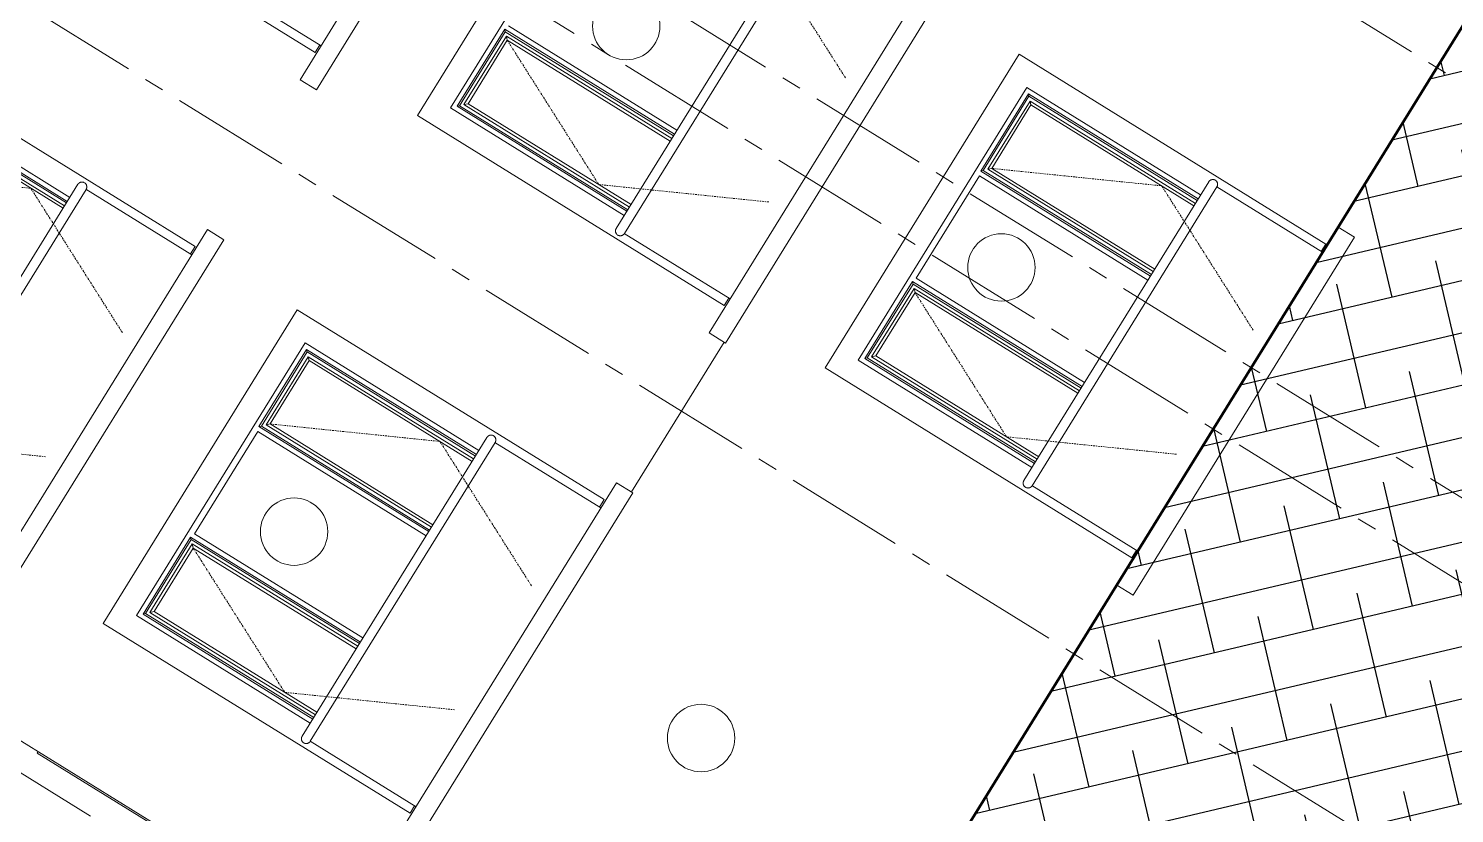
# Model space of a CAD drawing. Header units: millimetres. Extents: x 1373 to 40779, y 1939 to 6439.
# Drawn here: x 2958 to 3180.4, y 3296.5 to 3418.8 of the extents above; entities that cross this region are included whole.
import ezdxf

# ---------------------------------------------------------------- set-up
doc = ezdxf.new("R2010")
doc.units = ezdxf.units.MM
for name, pattern in [('Center', [3, 1.2, -0.6, 0.6, -0.6]), ('DASHDOTX2', [50.8, 25.4, -12.7, 0, -12.7]), ('IMPORT-CENTER2', [112.5, 75, -12.5, 12.5, -12.5])]:
    doc.linetypes.add(name, pattern=pattern)
for name, color, linetype, lineweight in [('A-DETL', 6, 'Continuous', 30), ('A-DOOR', 31, 'Continuous', 18), ('A-DOOR-FRAM', 31, 'Continuous', 18), ('A-FLOR', 192, 'Continuous', 30), ('A-GLAZ', 151, 'Continuous', 18), ('A-WALL', 20, 'Continuous', 9), ('HESAPLAMALAR', 2, 'Continuous', 30), ('kest', 4, 'DASHDOTX2', 50), ('S-GRID', 252, 'IMPORT-CENTER2', 5)]:
    doc.layers.add(name, color=color, linetype=linetype, lineweight=lineweight)
doc.layers.add('Çember', color=7, linetype='Continuous')

# ---------------------------------------------------------------- blocks, each defined once
blk = doc.blocks.new('_MB_KAPI_CAMLI_B - _m_kapı_90_camlı-V74-ÖN GÖRÜNÜŞ')
at = {"layer": 'A-DOOR'}
for p, q in [((1027.19, 200), (1027.19, 201.22)), ((1028.69, 200.7), (1027.19, 200.7)), ((1027.19, 198.78), (1027.19, 200)), ((1027.19, 199.3), (1028.69, 199.3)), ((1027.92, 110.17), (1027.92, 110.81)), ((1034.09, 110.5), (1028.34, 110.5)), ((1028.34, 110.5), (1028.34, 110.24)), ((1036.09, 111.5), (1034.09, 111.5)), ((1034.09, 111.5), (1034.09, 110.18)), ((1036.09, 111.5), (1036.09, 110.18))]:
    blk.add_line(p, q, dxfattribs=at)
at = {"layer": 'A-DOOR', "flags": 128}
for points in [[(1029.69, 200.7), (1029.69, 200.7), (1029.68, 200.7), (1029.68, 200.7), (1029.67, 200.7), (1029.67, 200.7), (1029.66, 200.7), (1029.65, 200.7), (1029.64, 200.7), (1029.62, 200.7), (1029.61, 200.7), (1029.59, 200.7), (1029.57, 200.7), (1029.55, 200.7), (1029.53, 200.7), (1029.51, 200.7), (1029.49, 200.7), (1029.46, 200.7), (1029.44, 200.7), (1029.41, 200.7), (1029.38, 200.7), (1029.35, 200.7), (1029.32, 200.7), (1029.29, 200.7), (1029.26, 200.7), (1029.23, 200.7), (1029.19, 200.7), (1029.16, 200.7), (1029.12, 200.7), (1029.09, 200.7), (1029.05, 200.7), (1029.01, 200.7), (1028.97, 200.7), (1028.94, 200.7), (1028.9, 200.7), (1028.86, 200.7), (1028.82, 200.7), (1028.78, 200.7), (1028.74, 200.7), (1028.7, 200.7), (1028.69, 200.7)], [(1028.69, 199.3), (1028.73, 199.3), (1028.77, 199.3), (1028.81, 199.3), (1028.85, 199.3), (1028.89, 199.3), (1028.92, 199.3), (1028.96, 199.3), (1029, 199.3), (1029.04, 199.3), (1029.08, 199.3), (1029.11, 199.3), (1029.15, 199.3), (1029.18, 199.3), (1029.22, 199.3), (1029.25, 199.3), (1029.28, 199.3), (1029.32, 199.3), (1029.35, 199.3), (1029.38, 199.3), (1029.4, 199.3), (1029.43, 199.3), (1029.46, 199.3), (1029.48, 199.3), (1029.51, 199.3), (1029.53, 199.3), (1029.55, 199.3), (1029.57, 199.3), (1029.59, 199.3), (1029.6, 199.3), (1029.62, 199.3), (1029.63, 199.3), (1029.64, 199.3), (1029.66, 199.3), (1029.66, 199.3), (1029.67, 199.3), (1029.68, 199.3), (1029.68, 199.3), (1029.69, 199.3), (1029.69, 199.3)], [(1027.06, 111.74), (1027.13, 111.7), (1027.2, 111.66), (1027.27, 111.62), (1027.33, 111.57), (1027.39, 111.52), (1027.45, 111.46), (1027.51, 111.41), (1027.56, 111.35), (1027.62, 111.29), (1027.67, 111.23), (1027.71, 111.16), (1027.76, 111.1), (1027.8, 111.03), (1027.84, 110.96), (1027.88, 110.89), (1027.91, 110.82), (1027.92, 110.81)], [(1027.92, 110.81), (1027.93, 110.79), (1027.94, 110.77), (1027.95, 110.75), (1027.96, 110.73), (1027.97, 110.72), (1027.98, 110.7), (1027.99, 110.68), (1028.01, 110.67), (1028.02, 110.65), (1028.04, 110.64), (1028.05, 110.62), (1028.07, 110.61), (1028.08, 110.6), (1028.1, 110.59), (1028.12, 110.57), (1028.14, 110.56), (1028.16, 110.55), (1028.17, 110.54), (1028.19, 110.54), (1028.21, 110.53), (1028.23, 110.52), (1028.25, 110.52), (1028.27, 110.51), (1028.29, 110.51), (1028.31, 110.5), (1028.33, 110.5), (1028.34, 110.5)]]:
    blk.add_lwpolyline(points, dxfattribs=at)
at = {"layer": 'A-DOOR'}
for start, end in [(60, 105), (255, 300), (0, 30), (330, 0)]:
    blk.add_arc((1029.69, 200), 0.7, start, end, dxfattribs=at)
at = {"layer": 'A-DOOR-FRAM'}
for p, q in [((1027.09, 317.5), (1026.09, 317.5)), ((1027.09, 317.5), (1027.09, 191.44)), ((1027.09, 186.36), (1027.09, 181.28)), ((1027.09, 178.74), (1027.09, 110.16)), ((1027.09, 107.62), (1027.09, 100))]:
    blk.add_line(p, q, dxfattribs=at)
blk = doc.blocks.new('A$C06b003cd')
at = {"layer": 'A-DETL', "lineweight": 25}
h = blk.add_hatch(dxfattribs=at)
h.set_pattern_fill('ANSI38', color=8, scale=10)
h.set_pattern_definition([(45, (-29923.67, -2691.71), (-22.45064, 22.45064), []), (135, (-29923.67, -2691.71), (-67.35192, 22.45064), [79.375, -47.625])])
h.paths.add_polyline_path([(289.9, 884.05), (3343.92, 884.05), (3343.92, 337.14), (289.9, 337.14)])
at = {"layer": 'A-FLOR', "color": 1, "lineweight": 20}
blk.add_line((2423.78, 1172.05), (2313.92, 1172.05), dxfattribs=at)
at = {"layer": 'A-GLAZ'}
for p, q in [((2294.42, 1484.05), (2294.42, 1709.05)), ((2436.78, 1709.05), (2436.78, 1484.05)), ((2451.78, 1566.58), (2451.78, 1694.05)), ((2454.78, 1566.57), (2454.78, 1691.05)), ((2455.86, 1566.57), (2455.86, 1689.97)), ((2458.04, 1687.79), (2458.04, 1566.57)), ((2459.78, 1686.05), (2459.78, 1566.57)), ((2661.35, 1566.58), (2442.22, 1566.58)), ((2288.98, 1560.68), (2288.98, 1483.05)), ((2442.22, 1560.68), (2442.22, 1483.05)), ((2442.22, 1560.58), (2661.35, 1560.58)), ((2051.42, 1483.05), (2313.92, 1483.05)), ((2288.98, 1484.05), (2294.42, 1484.05)), ((2313.92, 1471.05), (2313.92, 1483.05)), ((2423.78, 1483.05), (2686.29, 1483.05)), ((2423.78, 1471.05), (2423.78, 1483.05)), ((2436.78, 1484.05), (2442.22, 1484.05)), ((2313.92, 1471.05), (2051.42, 1471.05)), ((2686.29, 1471.05), (2423.78, 1471.05)), ((2294.42, 1409.05), (2064.42, 1409.05)), ((2294.42, 1184.05), (2294.42, 1409.05)), ((2666.78, 1409.05), (2436.78, 1409.05)), ((2436.78, 1409.05), (2436.78, 1184.05)), ((2666.78, 1184.05), (2666.78, 1409.05)), ((2079.42, 1394.05), (2279.42, 1394.05)), ((2216.92, 1390.05), (2216.92, 1266.58)), ((2219.92, 1391.05), (2276.42, 1391.05)), ((2219.92, 1266.58), (2219.92, 1391.05)), ((2219.92, 1391.05), (2221.08, 1389.89)), ((2221.08, 1389.89), (2275.25, 1389.89)), ((2221.08, 1389.89), (2221.08, 1266.58)), ((2273.3, 1387.93), (2223.03, 1387.93)), ((2223.03, 1266.58), (2223.03, 1387.93)), ((2223.03, 1387.93), (2224.92, 1386.05)), ((2271.42, 1386.05), (2273.3, 1387.93)), ((2273.3, 1266.58), (2273.3, 1387.93)), ((2275.25, 1389.89), (2276.42, 1391.05)), ((2275.25, 1389.89), (2275.25, 1266.58)), ((2276.42, 1391.05), (2276.42, 1266.58)), ((2279.42, 1394.05), (2279.42, 1266.58)), ((2451.78, 1266.58), (2451.78, 1394.05)), ((2451.78, 1394.05), (2651.78, 1394.05)), ((2454.78, 1266.57), (2454.78, 1391.05)), ((2455.86, 1389.97), (2454.78, 1391.05)), ((2454.78, 1391.05), (2511.28, 1391.05)), ((2455.86, 1266.57), (2455.86, 1389.97)), ((2510.21, 1389.97), (2455.86, 1389.97)), ((2459.78, 1386.05), (2458.04, 1387.79)), ((2458.04, 1387.79), (2458.04, 1266.57)), ((2508.03, 1387.79), (2458.04, 1387.79)), ((2508.03, 1387.79), (2506.28, 1386.05)), ((2508.03, 1266.58), (2508.03, 1387.79)), ((2511.28, 1391.05), (2510.21, 1389.97)), ((2510.21, 1389.97), (2510.21, 1266.58)), ((2511.28, 1391.05), (2511.28, 1266.58)), ((2514.28, 1266.58), (2514.28, 1390.05)), ((2514.28, 1390.05), (2589.28, 1390.05)), ((2589.28, 1390.05), (2589.28, 1266.58)), ((2592.28, 1391.05), (2648.78, 1391.05)), ((2592.28, 1266.58), (2592.28, 1391.05)), ((2592.28, 1391.05), (2593.45, 1389.89)), ((2593.45, 1389.89), (2647.62, 1389.89)), ((2593.45, 1389.89), (2593.45, 1266.58)), ((2645.67, 1387.93), (2595.4, 1387.93)), ((2595.4, 1266.58), (2595.4, 1387.93)), ((2595.4, 1387.93), (2597.28, 1386.05)), ((2643.78, 1386.05), (2645.67, 1387.93)), ((2645.67, 1266.58), (2645.67, 1387.93)), ((2647.62, 1389.89), (2648.78, 1391.05)), ((2647.62, 1389.89), (2647.62, 1266.58)), ((2648.78, 1391.05), (2648.78, 1266.58)), ((2651.78, 1394.05), (2651.78, 1266.58)), ((2271.42, 1386.05), (2224.92, 1386.05)), ((2224.92, 1386.05), (2224.92, 1266.58)), ((2271.42, 1266.58), (2271.42, 1386.05)), ((2459.78, 1386.05), (2459.78, 1266.57)), ((2506.28, 1386.05), (2459.78, 1386.05)), ((2506.28, 1266.58), (2506.28, 1386.05)), ((2643.78, 1386.05), (2597.28, 1386.05)), ((2597.28, 1386.05), (2597.28, 1266.58)), ((2643.78, 1266.58), (2643.78, 1386.05)), ((2288.98, 1266.58), (2069.85, 1266.58)), ((2661.35, 1266.58), (2442.22, 1266.58)), ((2069.85, 1260.58), (2288.98, 1260.58)), ((2288.98, 1260.68), (2288.98, 1183.05)), ((2442.22, 1260.68), (2442.22, 1183.05)), ((2442.22, 1260.58), (2661.35, 1260.58)), ((2661.35, 1260.68), (2661.35, 1183.05)), ((2051.42, 1183.05), (2313.92, 1183.05)), ((2288.98, 1184.05), (2294.42, 1184.05)), ((2313.92, 1171.05), (2313.92, 1183.05)), ((2423.78, 1183.05), (2686.29, 1183.05)), ((2423.78, 1171.05), (2423.78, 1183.05)), ((2436.78, 1184.05), (2442.22, 1184.05)), ((2661.35, 1184.05), (2666.78, 1184.05)), ((2313.92, 1171.05), (2051.42, 1171.05)), ((2686.29, 1171.05), (2423.78, 1171.05)), ((2294.42, 1110.05), (2064.42, 1110.05)), ((2064.42, 1110.05), (2064.42, 885.05)), ((2294.42, 885.05), (2294.42, 1110.05)), ((2079.42, 967.58), (2079.42, 1095.05)), ((2079.42, 1095.05), (2279.42, 1095.05)), ((2279.42, 1095.05), (2279.42, 967.58)), ((2082.42, 967.57), (2082.42, 1092.05)), ((2083.49, 1090.97), (2082.42, 1092.05)), ((2082.42, 1092.05), (2138.92, 1092.05)), ((2083.49, 967.57), (2083.49, 1090.97)), ((2137.84, 1090.97), (2083.49, 1090.97)), ((2087.42, 1087.05), (2085.67, 1088.79)), ((2085.67, 1088.79), (2085.67, 967.57)), ((2135.66, 1088.79), (2085.67, 1088.79)), ((2087.42, 1087.05), (2087.42, 967.57)), ((2133.92, 1087.05), (2087.42, 1087.05)), ((2135.66, 1088.79), (2133.92, 1087.05)), ((2133.92, 967.58), (2133.92, 1087.05)), ((2135.66, 967.58), (2135.66, 1088.79)), ((2138.92, 1092.05), (2137.84, 1090.97)), ((2137.84, 1090.97), (2137.84, 967.58)), ((2138.92, 1092.05), (2138.92, 967.58)), ((2141.92, 967.58), (2141.92, 1091.05)), ((2141.92, 1091.05), (2216.92, 1091.05)), ((2216.92, 1091.05), (2216.92, 967.58)), ((2219.92, 1092.05), (2276.42, 1092.05)), ((2219.92, 967.58), (2219.92, 1092.05)), ((2219.92, 1092.05), (2221.08, 1090.89)), ((2221.08, 1090.89), (2275.25, 1090.89)), ((2221.08, 1090.89), (2221.08, 967.58)), ((2273.3, 1088.93), (2223.03, 1088.93)), ((2223.03, 967.58), (2223.03, 1088.93)), ((2223.03, 1088.93), (2224.92, 1087.05)), ((2271.42, 1087.05), (2224.92, 1087.05)), ((2224.92, 1087.05), (2224.92, 967.58)), ((2271.42, 1087.05), (2273.3, 1088.93)), ((2271.42, 967.58), (2271.42, 1087.05)), ((2273.3, 967.58), (2273.3, 1088.93)), ((2275.25, 1090.89), (2276.42, 1092.05)), ((2275.25, 1090.89), (2275.25, 967.58)), ((2276.42, 1092.05), (2276.42, 967.58)), ((2288.98, 967.58), (2069.85, 967.58)), ((2069.85, 961.68), (2069.85, 884.05)), ((2069.85, 961.58), (2288.98, 961.58)), ((2288.98, 961.68), (2288.98, 884.05)), ((2051.42, 884.05), (2313.92, 884.05)), ((2051.42, 872.05), (2051.42, 884.05)), ((2064.42, 885.05), (2069.85, 885.05)), ((2288.98, 885.05), (2294.42, 885.05)), ((2313.92, 872.05), (2313.92, 884.05)), ((2313.92, 872.05), (2051.42, 872.05))]:
    blk.add_line(p, q, dxfattribs=at)
at = {"layer": 'A-GLAZ', "linetype": 'Center'}
for p, q in [((2506.28, 1686.05), (2459.78, 1590.2)), ((2506.28, 1494.35), (2459.78, 1590.2)), ((2597.28, 1494.35), (2643.78, 1590.2)), ((2224.92, 1386.05), (2271.42, 1290.2)), ((2506.28, 1386.05), (2459.78, 1290.2)), ((2597.28, 1386.05), (2643.78, 1290.2)), ((2133.92, 1194.35), (2087.42, 1290.2)), ((2224.92, 1194.35), (2271.42, 1290.2)), ((2506.28, 1194.35), (2459.78, 1290.2)), ((2597.28, 1194.35), (2643.78, 1290.2)), ((2133.92, 1087.05), (2087.42, 991.2)), ((2224.92, 1087.05), (2271.42, 991.2)), ((2133.92, 895.35), (2087.42, 991.2)), ((2224.92, 895.35), (2271.42, 991.2))]:
    blk.add_line(p, q, dxfattribs=at)
at = {"layer": 'A-GLAZ'}
for points, knots in [([(2442.22, 1566.58), (2442.15, 1566.58), (2442.02, 1566.58), (2441.82, 1566.56), (2441.63, 1566.52), (2441.44, 1566.48), (2441.25, 1566.42), (2441.07, 1566.35), (2440.89, 1566.27), (2440.71, 1566.18), (2440.55, 1566.08), (2440.33, 1565.92), (2440.14, 1565.75), (2439.96, 1565.56), (2439.79, 1565.36), (2439.61, 1565.08), (2439.44, 1564.73), (2439.27, 1564.23), (2439.22, 1563.84), (2439.22, 1563.58)], [0.5, 0.5, 0.5, 0.5, 0.5208333, 0.5416667, 0.5625, 0.5833333, 0.6041667, 0.625, 0.6458333, 0.6666667, 0.6875, 0.7083333, 0.75, 0.7708333, 0.7916667, 0.8333333, 0.875, 0.9166667, 1, 1, 1, 1]), ([(2439.22, 1563.58), (2439.22, 1563.32), (2439.27, 1562.93), (2439.44, 1562.43), (2439.61, 1562.08), (2439.79, 1561.8), (2439.96, 1561.6), (2440.14, 1561.41), (2440.38, 1561.19), (2440.66, 1561.01), (2440.89, 1560.89), (2441.07, 1560.81), (2441.25, 1560.74), (2441.44, 1560.68), (2441.63, 1560.64), (2441.82, 1560.6), (2442.02, 1560.58), (2442.15, 1560.58), (2442.22, 1560.58)], [0, 0, 0, 0, 0.0833333, 0.125, 0.1666667, 0.2083333, 0.2291667, 0.25, 0.2916667, 0.3333333, 0.3541667, 0.375, 0.3958333, 0.4166667, 0.4375, 0.4583333, 0.4791667, 0.5, 0.5, 0.5, 0.5]), ([(2288.98, 1266.58), (2289.05, 1266.58), (2289.18, 1266.58), (2289.38, 1266.56), (2289.57, 1266.52), (2289.76, 1266.48), (2289.95, 1266.42), (2290.13, 1266.35), (2290.31, 1266.27), (2290.49, 1266.18), (2290.65, 1266.08), (2290.87, 1265.92), (2291.06, 1265.75), (2291.24, 1265.56), (2291.41, 1265.36), (2291.59, 1265.08), (2291.76, 1264.73), (2291.93, 1264.23), (2291.98, 1263.84), (2291.98, 1263.58)], [0.5, 0.5, 0.5, 0.5, 0.5208333, 0.5416667, 0.5625, 0.5833333, 0.6041667, 0.625, 0.6458333, 0.6666667, 0.6875, 0.7083333, 0.75, 0.7708333, 0.7916667, 0.8333333, 0.875, 0.9166667, 1, 1, 1, 1]), ([(2291.98, 1263.58), (2291.98, 1263.32), (2291.93, 1262.93), (2291.76, 1262.43), (2291.59, 1262.08), (2291.41, 1261.8), (2291.24, 1261.6), (2291.06, 1261.41), (2290.82, 1261.19), (2290.54, 1261.01), (2290.31, 1260.89), (2290.13, 1260.81), (2289.95, 1260.74), (2289.76, 1260.68), (2289.57, 1260.64), (2289.38, 1260.6), (2289.18, 1260.58), (2289.05, 1260.58), (2288.98, 1260.58)], [0, 0, 0, 0, 0.0833333, 0.125, 0.1666667, 0.2083333, 0.2291667, 0.25, 0.2916667, 0.3333333, 0.3541667, 0.375, 0.3958333, 0.4166667, 0.4375, 0.4583333, 0.4791667, 0.5, 0.5, 0.5, 0.5]), ([(2442.22, 1266.58), (2442.15, 1266.58), (2442.02, 1266.58), (2441.82, 1266.56), (2441.63, 1266.52), (2441.44, 1266.48), (2441.25, 1266.42), (2441.07, 1266.35), (2440.89, 1266.27), (2440.71, 1266.18), (2440.55, 1266.08), (2440.33, 1265.92), (2440.14, 1265.75), (2439.96, 1265.56), (2439.79, 1265.36), (2439.61, 1265.08), (2439.44, 1264.73), (2439.27, 1264.23), (2439.22, 1263.84), (2439.22, 1263.58)], [0.5, 0.5, 0.5, 0.5, 0.5208333, 0.5416667, 0.5625, 0.5833333, 0.6041667, 0.625, 0.6458333, 0.6666667, 0.6875, 0.7083333, 0.75, 0.7708333, 0.7916667, 0.8333333, 0.875, 0.9166667, 1, 1, 1, 1]), ([(2439.22, 1263.58), (2439.22, 1263.32), (2439.27, 1262.93), (2439.44, 1262.43), (2439.61, 1262.08), (2439.79, 1261.8), (2439.96, 1261.6), (2440.14, 1261.41), (2440.38, 1261.19), (2440.66, 1261.01), (2440.89, 1260.89), (2441.07, 1260.81), (2441.25, 1260.74), (2441.44, 1260.68), (2441.63, 1260.64), (2441.82, 1260.6), (2442.02, 1260.58), (2442.15, 1260.58), (2442.22, 1260.58)], [0, 0, 0, 0, 0.0833333, 0.125, 0.1666667, 0.2083333, 0.2291667, 0.25, 0.2916667, 0.3333333, 0.3541667, 0.375, 0.3958333, 0.4166667, 0.4375, 0.4583333, 0.4791667, 0.5, 0.5, 0.5, 0.5]), ([(2661.35, 1266.58), (2661.42, 1266.58), (2661.55, 1266.58), (2661.74, 1266.56), (2661.94, 1266.52), (2662.13, 1266.48), (2662.32, 1266.42), (2662.5, 1266.35), (2662.68, 1266.27), (2662.85, 1266.18), (2663.02, 1266.08), (2663.23, 1265.92), (2663.43, 1265.75), (2663.61, 1265.56), (2663.78, 1265.36), (2663.96, 1265.08), (2664.13, 1264.73), (2664.3, 1264.23), (2664.35, 1263.84), (2664.35, 1263.58)], [0.5, 0.5, 0.5, 0.5, 0.5208333, 0.5416667, 0.5625, 0.5833333, 0.6041667, 0.625, 0.6458333, 0.6666667, 0.6875, 0.7083333, 0.75, 0.7708333, 0.7916667, 0.8333333, 0.875, 0.9166667, 1, 1, 1, 1]), ([(2664.35, 1263.58), (2664.35, 1263.32), (2664.3, 1262.93), (2664.13, 1262.43), (2663.96, 1262.08), (2663.78, 1261.8), (2663.61, 1261.6), (2663.43, 1261.41), (2663.18, 1261.19), (2662.91, 1261.01), (2662.68, 1260.89), (2662.5, 1260.81), (2662.32, 1260.74), (2662.13, 1260.68), (2661.94, 1260.64), (2661.74, 1260.6), (2661.55, 1260.58), (2661.42, 1260.58), (2661.35, 1260.58)], [0, 0, 0, 0, 0.0833333, 0.125, 0.1666667, 0.2083333, 0.2291667, 0.25, 0.2916667, 0.3333333, 0.3541667, 0.375, 0.3958333, 0.4166667, 0.4375, 0.4583333, 0.4791667, 0.5, 0.5, 0.5, 0.5]), ([(2069.85, 967.58), (2069.78, 967.58), (2069.65, 967.58), (2069.46, 967.56), (2069.26, 967.52), (2069.07, 967.48), (2068.88, 967.42), (2068.7, 967.35), (2068.52, 967.27), (2068.35, 967.18), (2068.18, 967.08), (2067.97, 966.92), (2067.77, 966.75), (2067.59, 966.56), (2067.42, 966.36), (2067.24, 966.08), (2067.07, 965.73), (2066.9, 965.23), (2066.85, 964.84), (2066.85, 964.58)], [0.5, 0.5, 0.5, 0.5, 0.5208333, 0.5416667, 0.5625, 0.5833333, 0.6041667, 0.625, 0.6458333, 0.6666667, 0.6875, 0.7083333, 0.75, 0.7708333, 0.7916667, 0.8333333, 0.875, 0.9166667, 1, 1, 1, 1]), ([(2066.85, 964.58), (2066.85, 964.32), (2066.9, 963.93), (2067.07, 963.43), (2067.24, 963.08), (2067.42, 962.8), (2067.59, 962.6), (2067.77, 962.41), (2068.02, 962.19), (2068.29, 962.01), (2068.52, 961.89), (2068.7, 961.81), (2068.88, 961.74), (2069.07, 961.68), (2069.26, 961.64), (2069.46, 961.6), (2069.65, 961.58), (2069.78, 961.58), (2069.85, 961.58)], [0, 0, 0, 0, 0.0833333, 0.125, 0.1666667, 0.2083333, 0.2291667, 0.25, 0.2916667, 0.3333333, 0.3541667, 0.375, 0.3958333, 0.4166667, 0.4375, 0.4583333, 0.4791667, 0.5, 0.5, 0.5, 0.5]), ([(2288.98, 967.58), (2289.05, 967.58), (2289.18, 967.58), (2289.38, 967.56), (2289.57, 967.52), (2289.76, 967.48), (2289.95, 967.42), (2290.13, 967.35), (2290.31, 967.27), (2290.49, 967.18), (2290.65, 967.08), (2290.87, 966.92), (2291.06, 966.75), (2291.24, 966.56), (2291.41, 966.36), (2291.59, 966.08), (2291.76, 965.73), (2291.93, 965.23), (2291.98, 964.84), (2291.98, 964.58)], [0.5, 0.5, 0.5, 0.5, 0.5208333, 0.5416667, 0.5625, 0.5833333, 0.6041667, 0.625, 0.6458333, 0.6666667, 0.6875, 0.7083333, 0.75, 0.7708333, 0.7916667, 0.8333333, 0.875, 0.9166667, 1, 1, 1, 1]), ([(2291.98, 964.58), (2291.98, 964.32), (2291.93, 963.93), (2291.76, 963.43), (2291.59, 963.08), (2291.41, 962.8), (2291.24, 962.6), (2291.06, 962.41), (2290.82, 962.19), (2290.54, 962.01), (2290.31, 961.89), (2290.13, 961.81), (2289.95, 961.74), (2289.76, 961.68), (2289.57, 961.64), (2289.38, 961.6), (2289.18, 961.58), (2289.05, 961.58), (2288.98, 961.58)], [0, 0, 0, 0, 0.0833333, 0.125, 0.1666667, 0.2083333, 0.2291667, 0.25, 0.2916667, 0.3333333, 0.3541667, 0.375, 0.3958333, 0.4166667, 0.4375, 0.4583333, 0.4791667, 0.5, 0.5, 0.5, 0.5])]:
    blk.add_open_spline(points, degree=3, knots=knots, dxfattribs=at)
at = {"layer": 'A-WALL'}
for p, q in [((2756.15, 1184.05), (2756.15, 2372.05)), ((1101.92, 884.05), (2051.42, 884.05)), ((2313.92, 884.05), (2458.42, 884.05))]:
    blk.add_line(p, q, dxfattribs=at)
at = {"layer": 'kest', "color": 3, "linetype": 'ByBlock'}
blk.add_line((287.69, 884.05), (3346.61, 884.05), dxfattribs=at)
at = {"layer": 'S-GRID', "lineweight": 18}
for p, q in [((1934.42, 2.71), (1934.42, 2897.19)), ((2154.42, 2.71), (2154.42, 2897.19)), ((2199.42, 2.71), (2199.42, 2897.19)), ((2364.42, 2.71), (2364.42, 2897.19)), ((2773.18, 2.71), (2773.18, 2897.19))]:
    blk.add_line(p, q, dxfattribs=at)
at = {"layer": 'Çember', "color": 1, "linetype": 'Continuous', "lineweight": 5}
for centre in [(2555.49, 1337.97), (2178.36, 1327.62), (2183.3, 1049.46), (2531.41, 1054.39)]:
    blk.add_circle(centre, 21.02, dxfattribs=at)
at = {"layer": 'A-DOOR'}
blk.add_blockref('_MB_KAPI_CAMLI_B - _m_kapı_90_camlı-V74-ÖN GÖRÜNÜŞ', (1730.06, 1084.05), dxfattribs=at)

msp = doc.modelspace()

# ---------------------------------------------------------------- block references
at = {"layer": 'HESAPLAMALAR', "color": 4, "xscale": -0.25, "yscale": 0.25, "zscale": 0.25, "rotation": 58.25914932388586}
msp.add_blockref('A$C06b003cd', (3619.98, 3707.76, 5059.08), dxfattribs=at)

doc.saveas('drawing.dxf')
